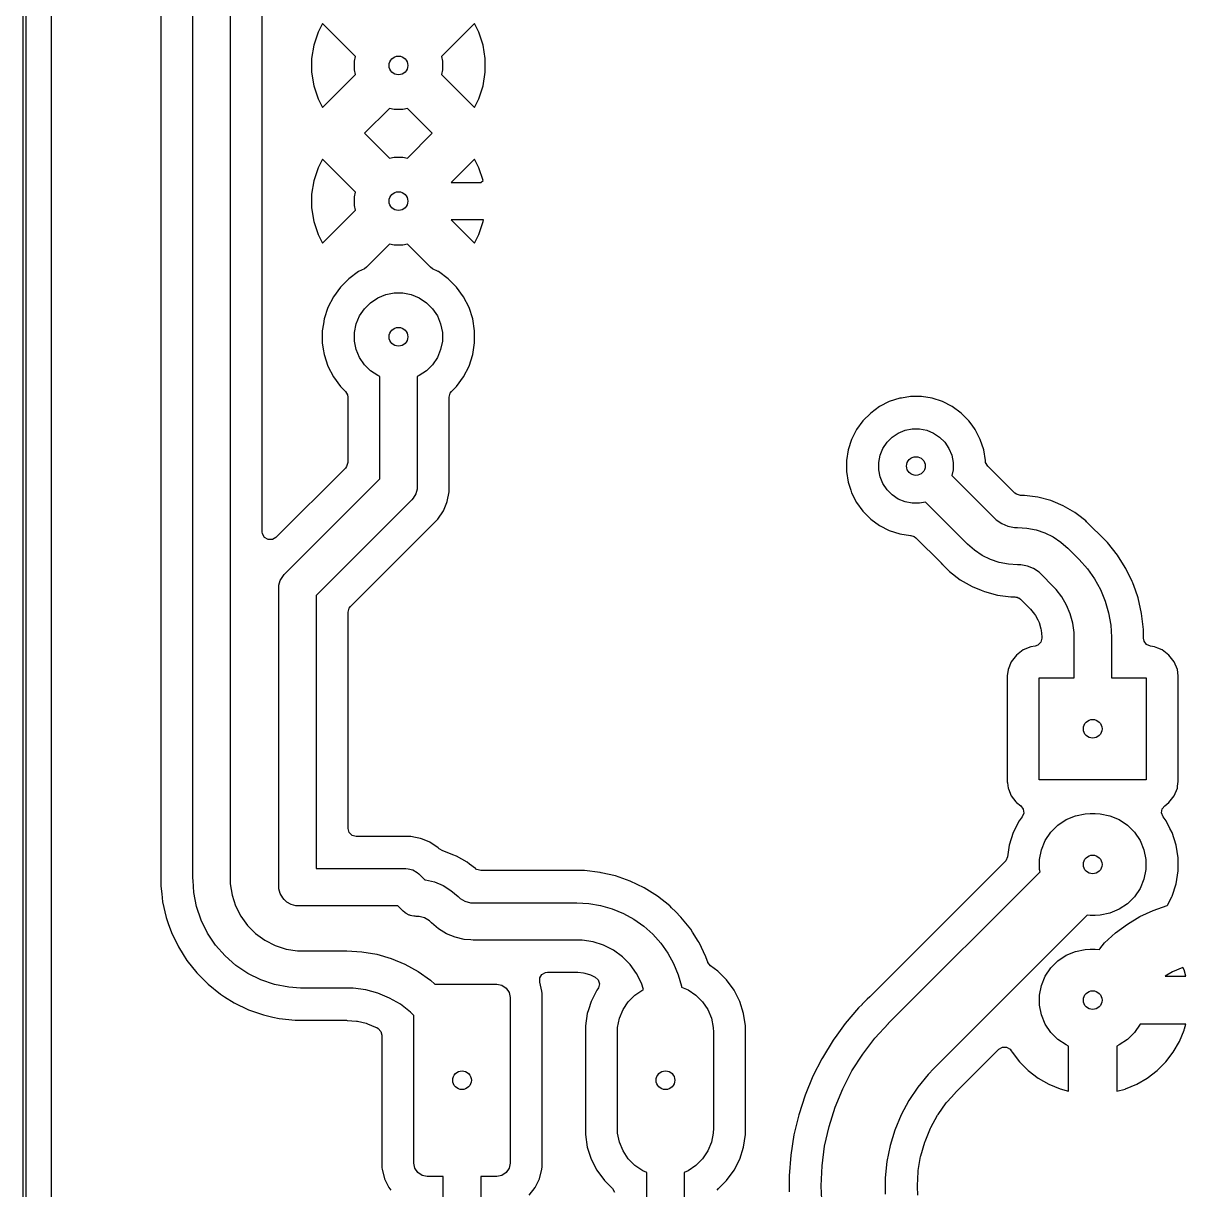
# Model space of a CAD drawing. Extents: x 70.6 to 149.6, y -117.6 to -52.5.
# Drawn here: x 70.56 to 92.33, y -96.1 to -74.26 of the extents above; entities that cross this region are included whole.
import ezdxf

# ---------------------------------------------------------------- set-up
doc = ezdxf.new("R2010")
doc.units = 0
doc.layers.add('BLACK', color=7, linetype='CONTINUOUS')

msp = doc.modelspace()

# ---------------------------------------------------------------- linework, layer by layer
at = {"layer": 'BLACK', "linetype": 'CONTINUOUS'}
for p, q in [((70.56334, -117.55117), (70.56334, -52.55117)), ((70.61334, -52.57617), (70.61334, -117.52617)), ((71.08884, -114.222111), (71.08884, -56.222897)), ((73.73834, -90.264953), (73.73834, -56.258276)), ((74.43834, -56.259832), (74.43834, -90.264953)), ((73.13784, -56.358963), (73.13784, -90.365511)), ((75.03884, -74.923244), (75.03884, -73.627808)), ((76.081928, -74.427201), (76.002867, -74.670524)), ((76.081932, -74.427189), (76.081928, -74.427201)), ((76.164978, -74.264204), (76.081932, -74.427189)), ((76.784105, -74.883331), (76.164978, -74.264204)), ((79.0117, -74.264204), (78.392574, -74.88333)), ((79.094749, -74.427192), (79.0117, -74.264204)), ((79.173812, -74.670524), (79.094749, -74.427192)), ((76.002867, -74.670524), (75.96284, -74.923244)), ((79.21384, -74.923244), (79.173812, -74.670524)), ((76.766815, -74.970257), (76.784105, -74.883331)), ((78.392574, -74.88333), (78.409865, -74.970257)), ((75.03884, -76.32117), (75.03884, -74.923244)), ((75.96284, -74.923244), (75.96284, -75.179095)), ((76.766815, -75.132083), (76.766815, -74.970257)), ((78.409865, -74.970257), (78.409865, -75.132083)), ((79.21384, -75.179095), (79.21384, -74.923244)), ((75.96284, -75.179095), (76.002867, -75.431815)), ((76.164978, -75.838134), (76.784105, -75.219006)), ((76.784105, -75.219006), (76.766815, -75.132083)), ((78.409865, -75.132083), (78.392574, -75.219008)), ((78.392574, -75.219008), (79.011701, -75.838135)), ((79.173812, -75.431815), (79.21384, -75.179095)), ((76.002867, -75.431815), (76.08193, -75.675147)), ((79.094751, -75.675141), (79.173812, -75.431815)), ((76.08193, -75.675147), (76.164978, -75.838134)), ((79.011701, -75.838135), (79.09475, -75.675142)), ((79.09475, -75.675142), (79.094751, -75.675141)), ((77.420501, -75.855404), (76.954736, -76.32117)), ((77.507427, -75.872695), (77.420501, -75.855404)), ((77.669253, -75.872695), (77.507427, -75.872695)), ((77.756178, -75.855404), (77.669253, -75.872695)), ((78.040361, -76.139587), (77.756178, -75.855404)), ((78.221944, -76.32117), (78.040361, -76.139587)), ((75.03884, -77.463244), (75.03884, -76.32117)), ((76.954736, -76.32117), (77.420501, -76.786935)), ((77.756178, -76.786935), (78.221944, -76.32117)), ((76.164978, -76.804204), (76.081932, -76.967189)), ((76.784105, -77.423331), (76.164978, -76.804204)), ((77.420501, -76.786935), (77.507427, -76.769645)), ((77.507427, -76.769645), (77.669253, -76.769645)), ((77.669253, -76.769645), (77.756178, -76.786935)), ((79.0117, -76.804204), (78.574735, -77.24117)), ((79.094749, -76.967192), (79.0117, -76.804204)), ((76.081928, -76.967201), (76.002867, -77.210524)), ((76.081932, -76.967189), (76.081928, -76.967201)), ((79.171408, -77.203127), (79.094749, -76.967192)), ((76.002867, -77.210524), (75.96284, -77.463244)), ((78.574735, -77.24117), (79.133366, -77.24117)), ((79.133366, -77.24117), (79.171408, -77.203127)), ((75.03884, -83.784467), (75.03884, -77.463244)), ((75.96284, -77.463244), (75.96284, -77.719095)), ((76.766815, -77.510257), (76.784105, -77.423331)), ((76.766815, -77.672083), (76.766815, -77.510257)), ((75.96284, -77.719095), (76.002867, -77.971815)), ((76.784105, -77.759006), (76.766815, -77.672083)), ((76.164978, -78.378134), (76.784105, -77.759006)), ((78.574736, -77.94117), (79.011701, -78.378135)), ((79.178666, -77.94117), (78.574736, -77.94117)), ((79.173812, -77.971815), (79.178666, -77.94117)), ((76.002867, -77.971815), (76.08193, -78.215147)), ((79.094751, -78.215141), (79.173812, -77.971815)), ((76.08193, -78.215147), (76.164978, -78.378134)), ((77.420501, -78.395404), (76.986917, -78.828987)), ((77.507427, -78.412695), (77.420501, -78.395404)), ((77.756178, -78.395404), (77.669253, -78.412695)), ((78.189761, -78.828987), (77.756178, -78.395404)), ((79.011701, -78.378135), (79.09475, -78.215142)), ((79.09475, -78.215142), (79.094751, -78.215141)), ((77.669253, -78.412695), (77.507427, -78.412695)), ((76.986917, -78.828987), (76.949205, -78.856387)), ((78.227474, -78.856387), (78.189761, -78.828987)), ((76.659367, -79.043475), (76.500645, -79.202197)), ((76.840955, -78.911544), (76.659367, -79.043475)), ((76.949205, -78.856387), (76.840955, -78.911544)), ((78.332044, -78.909669), (78.227474, -78.856387)), ((78.335727, -78.911546), (78.332044, -78.909669)), ((78.517316, -79.043478), (78.335727, -78.911546)), ((78.676032, -79.202194), (78.517316, -79.043478)), ((76.500645, -79.202197), (76.368717, -79.383781)), ((78.807964, -79.383783), (78.676032, -79.202194)), ((76.368717, -79.383781), (76.266814, -79.583775)), ((77.064648, -79.49305), (77.199202, -79.403144)), ((77.199202, -79.403144), (77.34871, -79.341216)), ((77.34871, -79.341216), (77.507427, -79.309645)), ((77.507427, -79.309645), (77.669253, -79.309645)), ((77.669253, -79.309645), (77.82797, -79.341216)), ((77.82797, -79.341216), (77.977478, -79.403144)), ((77.977478, -79.403144), (78.112032, -79.49305)), ((78.909866, -79.583776), (78.807964, -79.383783)), ((76.266814, -79.583775), (76.197453, -79.797245)), ((76.860314, -79.742032), (76.95022, -79.607478)), ((76.95022, -79.607478), (77.064648, -79.49305)), ((78.112032, -79.49305), (78.22646, -79.607478)), ((78.22646, -79.607478), (78.316366, -79.742032)), ((78.979227, -79.797248), (78.909866, -79.583776)), ((76.183037, -79.888267), (76.16234, -80.018941)), ((76.197453, -79.797245), (76.183037, -79.888267)), ((76.766815, -80.050257), (76.798386, -79.89154)), ((76.798386, -79.89154), (76.860314, -79.742032)), ((78.316366, -79.742032), (78.378294, -79.89154)), ((78.378294, -79.89154), (78.409865, -80.050257)), ((79.01434, -80.018941), (78.979227, -79.797248)), ((76.16234, -80.018941), (76.16234, -80.243399)), ((76.766815, -80.212083), (76.766815, -80.050257)), ((78.409865, -80.050257), (78.409865, -80.212083)), ((79.01434, -80.243399), (79.01434, -80.018941)), ((76.16234, -80.243399), (76.180935, -80.3608)), ((76.180935, -80.3608), (76.197453, -80.465094)), ((76.798386, -80.3708), (76.766815, -80.212083)), ((78.409865, -80.212083), (78.378294, -80.3708)), ((78.979227, -80.465092), (79.01434, -80.243399)), ((76.197453, -80.465094), (76.266814, -80.678564)), ((76.860314, -80.520308), (76.798386, -80.3708)), ((76.95022, -80.654862), (76.860314, -80.520308)), ((78.316366, -80.520308), (78.22646, -80.654862)), ((78.378294, -80.3708), (78.316366, -80.520308)), ((78.909866, -80.678564), (78.979227, -80.465092)), ((76.266814, -80.678564), (76.368716, -80.878557)), ((77.064648, -80.76929), (76.95022, -80.654862)), ((77.199202, -80.859196), (77.064648, -80.76929)), ((78.112032, -80.76929), (77.977478, -80.859196)), ((78.22646, -80.654862), (78.112032, -80.76929)), ((78.807964, -80.878557), (78.909866, -80.678564)), ((76.368716, -80.878557), (76.500648, -81.060146)), ((77.23834, -80.875407), (77.199202, -80.859196)), ((77.23834, -82.793921), (77.23834, -80.875407)), ((77.977478, -80.859196), (77.93834, -80.875407)), ((77.93834, -80.875407), (77.93834, -82.938895)), ((78.676032, -81.060146), (78.807964, -80.878557)), ((76.500648, -81.060146), (76.5942, -81.153698)), ((76.5942, -81.153698), (76.632763, -81.220491)), ((76.632763, -81.220491), (76.63784, -81.259055)), ((78.53884, -81.259055), (78.558802, -81.184555)), ((78.558802, -81.184555), (78.582477, -81.1537)), ((78.582477, -81.1537), (78.676032, -81.060146)), ((76.63784, -81.259055), (76.63784, -82.483467)), ((78.53884, -83.032511), (78.53884, -81.259055)), ((86.596727, -81.438884), (86.431127, -81.559198)), ((86.779115, -81.345952), (86.596727, -81.438884)), ((86.779127, -81.345948), (86.779115, -81.345952)), ((86.973805, -81.282693), (86.779127, -81.345948)), ((87.007503, -81.277355), (86.973805, -81.282693)), ((87.175988, -81.25067), (87.007503, -81.277355)), ((87.380692, -81.25067), (87.175988, -81.25067)), ((87.582874, -81.282693), (87.380692, -81.25067)), ((87.777559, -81.34595), (87.582874, -81.282693)), ((87.77756, -81.34595), (87.777559, -81.34595)), ((87.777564, -81.345952), (87.77756, -81.34595)), ((87.959952, -81.438884), (87.777564, -81.345952)), ((88.125552, -81.559198), (87.959952, -81.438884)), ((86.431119, -81.559205), (86.286375, -81.703949)), ((86.431127, -81.559198), (86.431119, -81.559205)), ((88.12556, -81.559205), (88.125552, -81.559198)), ((88.270304, -81.703949), (88.12556, -81.559205)), ((86.166054, -81.869557), (86.073122, -82.051945)), ((86.286368, -81.703957), (86.166054, -81.869557)), ((86.286375, -81.703949), (86.286368, -81.703957)), ((86.948362, -81.933825), (87.075141, -81.881312)), ((87.075141, -81.881312), (87.209728, -81.854541)), ((87.209728, -81.854541), (87.346952, -81.854541)), ((87.346952, -81.854541), (87.481539, -81.881312)), ((87.481539, -81.881312), (87.608318, -81.933825)), ((88.270311, -81.703957), (88.270304, -81.703949)), ((88.328967, -81.784691), (88.270311, -81.703957)), ((88.390627, -81.86956), (88.328967, -81.784691)), ((88.48356, -82.051951), (88.390627, -81.86956)), ((86.073118, -82.051957), (86.01001, -82.246185)), ((86.073122, -82.051945), (86.073118, -82.051957)), ((86.660995, -82.221192), (86.737233, -82.107095)), ((86.737233, -82.107095), (86.834265, -82.010063)), ((86.834265, -82.010063), (86.948362, -81.933825)), ((87.608318, -81.933825), (87.722415, -82.010063)), ((87.722415, -82.010063), (87.819447, -82.107095)), ((87.819447, -82.107095), (87.895685, -82.221192)), ((88.546817, -82.246636), (88.48356, -82.051951)), ((86.009863, -82.246636), (85.97784, -82.448818)), ((86.01001, -82.246185), (86.009863, -82.246636)), ((86.608482, -82.347971), (86.660995, -82.221192)), ((87.895685, -82.221192), (87.948198, -82.347971)), ((88.57884, -82.448818), (88.546817, -82.246636)), ((76.63784, -82.483467), (76.617878, -82.557967)), ((85.97784, -82.448818), (85.97784, -82.653522)), ((86.581711, -82.482558), (86.608482, -82.347971)), ((86.581711, -82.619782), (86.581711, -82.482558)), ((87.948198, -82.347971), (87.974969, -82.482558)), ((87.974969, -82.482558), (87.974969, -82.619782)), ((88.57884, -82.448822), (88.57884, -82.448818)), ((88.578841, -82.44883), (88.57884, -82.448822)), ((88.5793, -82.454658), (88.578841, -82.44883)), ((88.580006, -82.454602), (88.5793, -82.454658)), ((88.583917, -82.484306), (88.580006, -82.454602)), ((88.622481, -82.551101), (88.583917, -82.484306)), ((76.594199, -82.588826), (75.293199, -83.889826)), ((76.617878, -82.557967), (76.594199, -82.588826)), ((85.97784, -82.653522), (86.009863, -82.855704)), ((86.608482, -82.754369), (86.581711, -82.619782)), ((86.660995, -82.881148), (86.608482, -82.754369)), ((87.974969, -82.619782), (87.952895, -82.730751)), ((87.952895, -82.730751), (88.739448, -83.517303)), ((89.128406, -83.057026), (88.622481, -82.551101)), ((75.45015, -84.582111), (77.23834, -82.793921)), ((77.93834, -82.938895), (77.935346, -82.984579)), ((86.009863, -82.855704), (86.057914, -83.003591)), ((86.737233, -82.995245), (86.660995, -82.881148)), ((77.835827, -83.186382), (76.047637, -84.974572)), ((77.866014, -83.151962), (77.835827, -83.186382)), ((77.911698, -83.072834), (77.866014, -83.151962)), ((77.935346, -82.984579), (77.911698, -83.072834)), ((78.502313, -83.216146), (78.53884, -83.032511)), ((86.057914, -83.003591), (86.073118, -83.050382)), ((86.073118, -83.050382), (86.073122, -83.050394)), ((86.073122, -83.050394), (86.166054, -83.232782)), ((86.834265, -83.092277), (86.737233, -82.995245)), ((86.948362, -83.168515), (86.834265, -83.092277)), ((87.075141, -83.221028), (86.948362, -83.168515)), ((89.159229, -83.080676), (89.128406, -83.057026)), ((89.159247, -83.080694), (89.159229, -83.080676)), ((89.159255, -83.080696), (89.159247, -83.080694)), ((89.159268, -83.080706), (89.159255, -83.080696)), ((89.196329, -83.090636), (89.159268, -83.080706)), ((89.233744, -83.100667), (89.196329, -83.090636)), ((89.235985, -83.100667), (89.233744, -83.100667)), ((89.276917, -83.100666), (89.235985, -83.100667)), ((89.276953, -83.100673), (89.276917, -83.100666)), ((89.283997, -83.100674), (89.276953, -83.100673)), ((89.284008, -83.100674), (89.283997, -83.100674)), ((89.309757, -83.100675), (89.284008, -83.100674)), ((89.309759, -83.100675), (89.309757, -83.100675)), ((89.309763, -83.100676), (89.309759, -83.100675)), ((89.560367, -83.133679), (89.309763, -83.100676)), ((89.560373, -83.13368), (89.560367, -83.133679)), ((89.804506, -83.199106), (89.560373, -83.13368)), ((89.804511, -83.199108), (89.804506, -83.199106)), ((89.804516, -83.19911), (89.804511, -83.199108)), ((89.804519, -83.199111), (89.804516, -83.19911)), ((89.845635, -83.216144), (89.804519, -83.199111)), ((78.326642, -83.544803), (78.430663, -83.389125)), ((78.430663, -83.389125), (78.469298, -83.295851)), ((78.469298, -83.295851), (78.493877, -83.236513)), ((78.493877, -83.236513), (78.502311, -83.21615)), ((78.502311, -83.21615), (78.502313, -83.216146)), ((86.166054, -83.232782), (86.286368, -83.398382)), ((86.286368, -83.398382), (86.286375, -83.39839)), ((86.286375, -83.39839), (86.431119, -83.543134)), ((87.209728, -83.247799), (87.075141, -83.221028)), ((87.346952, -83.247799), (87.209728, -83.247799)), ((87.457921, -83.225725), (87.346952, -83.247799)), ((88.244473, -84.012278), (87.457921, -83.225725)), ((90.038046, -83.295852), (89.845635, -83.216144)), ((90.038048, -83.295853), (90.038046, -83.295852)), ((90.256935, -83.422242), (90.038048, -83.295853)), ((77.506282, -84.365163), (78.326642, -83.544803)), ((86.431119, -83.543134), (86.431127, -83.543141)), ((86.431127, -83.543141), (86.596727, -83.663455)), ((88.739448, -83.517303), (88.739775, -83.517676)), ((88.739775, -83.517676), (88.783138, -83.561036)), ((88.783138, -83.561036), (88.885961, -83.629735)), ((88.885961, -83.629735), (89.00021, -83.677053)), ((90.25694, -83.422245), (90.256935, -83.422242)), ((90.306, -83.459894), (90.25694, -83.422245)), ((90.457466, -83.576129), (90.306, -83.459894)), ((90.475208, -83.593873), (90.457466, -83.576129)), ((90.475694, -83.594314), (90.475208, -83.593873)), ((90.480625, -83.599245), (90.475694, -83.594314)), ((90.480626, -83.599246), (90.480625, -83.599245)), ((90.826641, -83.945261), (90.480626, -83.599246)), ((75.043917, -83.823031), (75.03884, -83.784467)), ((75.082481, -83.889826), (75.043917, -83.823031)), ((86.596727, -83.663455), (86.59673, -83.663457)), ((86.59673, -83.663457), (86.779121, -83.75639)), ((86.779121, -83.75639), (86.973806, -83.819647)), ((86.973806, -83.819647), (87.175988, -83.85167)), ((87.175988, -83.85167), (87.175994, -83.85167)), ((87.175994, -83.85167), (87.176, -83.851671)), ((87.176, -83.851671), (87.181828, -83.85213)), ((87.181828, -83.85213), (87.181679, -83.854019)), ((87.181679, -83.854019), (87.247412, -83.871632)), ((89.00021, -83.677053), (89.121495, -83.701173)), ((89.121495, -83.701173), (89.183326, -83.70117)), ((89.183326, -83.70117), (89.18334, -83.701172)), ((89.18334, -83.701172), (89.183354, -83.70117)), ((89.183354, -83.70117), (89.356659, -83.712536)), ((89.356659, -83.712536), (89.526997, -83.746426)), ((89.526997, -83.746426), (89.691455, -83.80226)), ((89.691455, -83.80226), (89.847217, -83.879082)), ((75.149276, -83.92839), (75.082481, -83.889826)), ((75.226404, -83.92839), (75.149276, -83.92839)), ((75.293199, -83.889826), (75.226404, -83.92839)), ((87.247412, -83.871632), (87.278271, -83.895311)), ((87.278271, -83.895311), (87.748836, -84.365876)), ((88.24446, -84.01231), (88.244483, -84.012288)), ((88.375045, -84.126822), (88.24446, -84.01231)), ((88.24448, -84.012284), (88.244473, -84.012278)), ((88.244483, -84.012288), (88.24448, -84.012284)), ((89.847217, -83.879082), (89.99162, -83.975579)), ((89.99162, -83.975579), (90.087627, -84.059783)), ((90.087627, -84.059783), (90.087785, -84.059874)), ((90.087785, -84.059874), (90.122205, -84.090061)), ((90.826643, -83.945264), (90.826641, -83.945261)), ((90.865981, -83.984602), (90.826643, -83.945264)), ((91.052089, -84.217975), (90.865981, -83.984602)), ((88.51946, -84.223308), (88.375045, -84.126822)), ((88.675233, -84.300119), (88.51946, -84.223308)), ((90.122205, -84.090061), (90.122216, -84.090072)), ((90.122216, -84.090072), (90.122217, -84.090072)), ((90.122217, -84.090072), (90.122219, -84.090075)), ((90.122219, -84.090075), (90.335827, -84.303683)), ((91.135467, -84.35067), (91.052089, -84.217975)), ((76.691778, -85.179667), (77.506282, -84.365163)), ((87.748836, -84.365876), (87.753672, -84.370713)), ((87.753672, -84.370713), (87.753682, -84.370727)), ((87.753682, -84.370727), (87.773053, -84.390097)), ((87.773053, -84.390097), (87.776225, -84.393269)), ((87.776225, -84.393269), (87.776287, -84.393377)), ((87.776287, -84.393377), (87.819858, -84.436943)), ((87.819858, -84.436943), (87.819858, -84.436944)), ((87.819858, -84.436944), (87.909231, -84.526309)), ((88.839699, -84.355941), (88.675233, -84.300119)), ((89.010044, -84.389818), (88.839699, -84.355941)), ((89.183306, -84.401166), (89.010044, -84.389818)), ((89.183326, -84.40117), (89.183306, -84.401166)), ((89.245152, -84.401173), (89.183326, -84.40117)), ((89.366428, -84.425302), (89.245152, -84.401173)), ((89.480667, -84.472627), (89.366428, -84.425302)), ((89.583477, -84.541329), (89.480667, -84.472627)), ((90.335827, -84.303683), (90.335828, -84.303684)), ((90.335828, -84.303684), (90.489543, -84.475693)), ((90.489543, -84.475693), (90.623034, -84.66383)), ((91.210896, -84.470715), (91.135467, -84.35067)), ((91.326917, -84.711632), (91.210896, -84.470715)), ((75.350631, -84.783914), (75.374279, -84.695659)), ((75.374279, -84.695659), (75.419963, -84.616531)), ((75.419963, -84.616531), (75.45015, -84.582111)), ((87.909231, -84.526309), (88.109774, -84.680179)), ((88.109774, -84.680179), (88.328686, -84.806556)), ((89.627193, -84.585049), (89.583477, -84.541329)), ((89.627219, -84.585024), (89.627193, -84.585049)), ((89.627225, -84.585028), (89.627219, -84.585024)), ((89.627231, -84.585035), (89.627225, -84.585028)), ((89.840852, -84.798656), (89.627231, -84.585035)), ((90.623034, -84.66383), (90.734621, -84.865731)), ((91.340406, -84.739642), (91.326917, -84.711632)), ((75.347637, -84.829598), (75.350631, -84.783914)), ((75.347637, -90.422445), (75.347637, -84.829598)), ((88.328686, -84.806556), (88.328687, -84.806556)), ((88.328687, -84.806556), (88.32869, -84.806558)), ((88.32869, -84.806558), (88.500248, -84.877612)), ((88.500248, -84.877612), (88.56222, -84.903279)), ((88.56222, -84.903279), (88.562222, -84.903279)), ((88.562222, -84.903279), (88.562226, -84.903281)), ((88.562226, -84.903281), (88.806367, -84.968688)), ((89.840851, -84.798657), (89.840852, -84.798656)), ((89.903748, -84.861554), (89.840851, -84.798657)), ((90.012047, -85.002692), (89.903748, -84.861554)), ((90.734621, -84.865731), (90.822902, -85.078856)), ((91.340414, -84.73966), (91.340406, -84.739642)), ((91.388686, -84.877612), (91.340414, -84.73966)), ((91.438997, -85.02139), (91.388686, -84.877612)), ((76.047637, -84.974572), (76.047637, -90.086859)), ((88.806367, -84.968688), (88.806377, -84.968689)), ((88.806377, -84.968689), (88.806382, -84.968691)), ((88.806382, -84.968691), (89.056993, -85.001675)), ((89.056993, -85.001675), (89.132906, -85.001671)), ((89.132906, -85.001671), (89.15185, -85.006747)), ((89.15185, -85.006747), (89.171468, -85.006746)), ((89.171468, -85.006746), (89.188454, -85.016553)), ((89.188454, -85.016553), (89.207404, -85.02163)), ((89.207404, -85.02163), (89.238264, -85.045308)), ((89.238264, -85.045308), (89.268774, -85.075821)), ((89.268774, -85.075821), (89.26879, -85.075831)), ((89.26879, -85.075831), (89.274006, -85.081047)), ((89.274006, -85.081047), (89.274017, -85.081057)), ((89.274017, -85.081057), (89.411053, -85.218093)), ((90.100997, -85.156758), (90.012047, -85.002692)), ((90.169077, -85.321115), (90.100997, -85.156758)), ((90.822902, -85.078856), (90.886765, -85.300524)), ((91.50542, -85.3124), (91.438997, -85.02139)), ((76.648137, -85.285026), (76.668099, -85.210526)), ((76.648137, -89.337359), (76.648137, -85.285026)), ((76.668099, -85.210526), (76.691778, -85.179667)), ((89.411053, -85.218093), (89.420873, -85.228928)), ((89.420873, -85.228928), (89.501019, -85.326587)), ((89.501019, -85.326587), (89.517242, -85.350866)), ((89.517242, -85.350866), (89.559822, -85.430526)), ((90.215122, -85.492953), (90.169077, -85.321115)), ((90.886765, -85.300524), (90.925408, -85.527949)), ((91.538845, -85.609016), (91.50542, -85.3124)), ((89.559822, -85.430526), (89.573329, -85.455796)), ((89.573329, -85.455796), (89.584506, -85.48278)), ((89.584506, -85.48278), (89.619046, -85.596639)), ((89.619046, -85.596639), (89.624744, -85.625286)), ((90.238345, -85.669331), (90.215122, -85.492953)), ((90.925408, -85.527949), (90.938346, -85.758271)), ((89.63784, -85.775802), (89.617878, -85.850302)), ((89.624744, -85.625286), (89.637122, -85.750937)), ((89.637122, -85.750937), (89.63784, -85.765544)), ((89.63784, -85.765544), (89.63784, -85.775802)), ((90.23834, -85.758276), (90.238345, -85.758184)), ((90.23834, -86.51867), (90.23834, -85.758276)), ((90.238345, -85.758184), (90.238345, -85.669331)), ((90.938346, -85.758271), (90.93834, -85.758271)), ((90.93834, -85.758271), (90.93834, -85.758276)), ((90.93834, -85.758276), (90.93834, -86.51867)), ((91.538846, -85.758263), (91.538845, -85.609016)), ((91.538845, -85.775802), (91.538845, -85.758263)), ((91.538845, -85.758263), (91.538846, -85.758263)), ((91.550187, -85.832822), (91.538845, -85.775802)), ((89.285499, -85.994133), (89.160058, -86.090387)), ((89.431579, -85.933625), (89.285499, -85.994133)), ((89.431584, -85.933624), (89.431579, -85.933625)), ((89.508287, -85.923527), (89.431584, -85.933624)), ((89.56334, -85.90484), (89.508287, -85.923527)), ((89.617878, -85.850302), (89.56334, -85.90484)), ((91.59714, -85.894012), (91.550187, -85.832822)), ((91.668397, -85.923527), (91.59714, -85.894012)), ((91.745099, -85.933624), (91.668397, -85.923527)), ((91.7451, -85.933625), (91.745096, -85.933624)), ((91.745096, -85.933624), (91.745099, -85.933624)), ((91.745102, -85.933626), (91.7451, -85.933625)), ((91.811284, -85.961039), (91.745102, -85.933626)), ((91.89118, -85.994133), (91.811284, -85.961039)), ((91.891181, -85.994134), (91.89118, -85.994133)), ((92.016622, -86.090388), (91.891181, -85.994134)), ((89.063803, -86.215829), (89.003294, -86.361912)), ((89.160057, -86.090388), (89.063803, -86.215829)), ((89.160058, -86.090387), (89.160057, -86.090388)), ((92.112876, -86.215829), (92.016622, -86.090388)), ((92.173384, -86.361908), (92.112876, -86.215829)), ((89.003294, -86.361912), (88.98784, -86.479303)), ((92.188839, -86.47931), (92.173384, -86.361908)), ((88.98784, -86.479303), (88.98784, -88.463026)), ((89.58834, -88.42367), (89.58834, -86.51867)), ((89.58834, -86.51867), (90.23834, -86.51867)), ((90.93834, -86.51867), (91.58834, -86.51867)), ((91.58834, -86.51867), (91.58834, -88.42367)), ((92.18884, -88.463031), (92.188839, -86.47931)), ((91.58834, -88.42367), (89.58834, -88.42367)), ((88.98784, -88.463026), (88.990559, -88.483679)), ((88.990559, -88.483679), (89.003296, -88.580432)), ((89.003296, -88.580432), (89.010029, -88.596686)), ((89.010029, -88.596686), (89.063803, -88.72651)), ((92.112876, -88.726511), (92.173384, -88.580432)), ((92.173384, -88.580432), (92.177175, -88.551641)), ((92.177175, -88.551641), (92.184219, -88.498132)), ((92.184219, -88.498132), (92.18884, -88.463031)), ((89.063803, -88.72651), (89.151208, -88.840418)), ((89.151208, -88.840418), (89.160058, -88.851952)), ((89.160058, -88.851952), (89.239694, -88.913059)), ((91.936981, -88.913062), (92.016622, -88.851952)), ((92.016622, -88.851952), (92.112876, -88.726511)), ((89.239694, -88.913059), (89.239696, -88.91306)), ((89.239696, -88.91306), (89.286649, -88.97425)), ((89.296716, -89.050718), (89.269534, -89.11885)), ((89.286649, -88.97425), (89.296716, -89.050718)), ((90.264344, -89.099684), (90.447479, -89.063257)), ((90.447479, -89.063257), (90.54084, -89.05867)), ((90.54084, -89.05867), (90.63584, -89.05867)), ((90.63584, -89.05867), (90.729201, -89.063257)), ((90.729201, -89.063257), (90.912336, -89.099684)), ((91.879504, -89.046846), (91.891569, -88.970668)), ((91.907144, -89.118849), (91.879504, -89.046846)), ((91.891569, -88.970668), (91.936981, -88.913062)), ((89.212593, -89.197224), (89.101624, -89.415013)), ((89.212601, -89.19721), (89.212593, -89.197224)), ((89.269534, -89.11885), (89.212601, -89.19721)), ((89.804548, -89.40691), (89.93658, -89.274878)), ((89.93658, -89.274878), (90.091835, -89.17114)), ((90.091835, -89.17114), (90.264344, -89.099684)), ((90.912336, -89.099684), (91.084845, -89.17114)), ((91.084845, -89.17114), (91.2401, -89.274878)), ((91.2401, -89.274878), (91.372132, -89.40691)), ((91.964085, -89.197221), (91.907144, -89.118849)), ((92.035186, -89.336765), (91.964085, -89.197221)), ((76.668099, -89.411859), (76.648137, -89.337359)), ((76.722637, -89.466397), (76.668099, -89.411859)), ((76.797137, -89.486359), (76.722637, -89.466397)), ((77.817128, -89.486359), (76.797137, -89.486359)), ((77.817129, -89.486359), (77.817128, -89.486359)), ((77.908944, -89.504621), (77.817129, -89.486359)), ((77.908945, -89.504622), (77.908944, -89.504621)), ((78.000763, -89.522886), (77.908945, -89.504622)), ((78.038005, -89.538312), (78.000763, -89.522886)), ((89.101617, -89.415031), (89.02608, -89.647507)), ((89.101624, -89.415013), (89.101617, -89.415031)), ((89.70081, -89.562165), (89.804548, -89.40691)), ((91.372132, -89.40691), (91.47587, -89.562165)), ((92.075061, -89.415025), (92.035186, -89.336765)), ((92.1506, -89.647508), (92.075061, -89.415025)), ((78.173739, -89.594534), (78.038005, -89.538312)), ((78.173741, -89.594535), (78.173739, -89.594534)), ((78.173742, -89.594536), (78.173741, -89.594535)), ((78.32942, -89.698557), (78.173742, -89.594536)), ((78.329423, -89.69856), (78.32942, -89.698557)), ((78.349314, -89.718451), (78.329423, -89.69856)), ((78.416102, -89.757013), (78.349314, -89.718451)), ((89.02608, -89.647507), (88.990716, -89.870785)), ((89.592927, -89.917809), (89.629354, -89.734674)), ((89.629354, -89.734674), (89.70081, -89.562165)), ((91.47587, -89.562165), (91.547326, -89.734674)), ((91.547326, -89.734674), (91.583753, -89.917809)), ((92.18884, -89.888946), (92.1506, -89.647508)), ((78.471441, -89.771843), (78.416102, -89.757013)), ((78.608952, -89.828806), (78.471441, -89.771843)), ((78.67803, -89.857421), (78.608952, -89.828806)), ((78.87168, -89.969231), (78.67803, -89.857421)), ((78.921091, -90.007148), (78.87168, -89.969231)), ((88.948909, -89.952835), (86.415041, -92.486702)), ((88.959345, -89.941245), (88.948909, -89.952835)), ((88.990716, -89.870785), (88.959345, -89.941245)), ((89.592927, -90.104531), (89.592927, -89.917809)), ((91.583753, -89.917809), (91.583753, -90.104531)), ((92.18884, -90.133394), (92.18884, -89.888946)), ((76.047637, -90.086859), (77.723512, -90.086859)), ((77.723512, -90.086859), (77.769196, -90.089853)), ((77.769196, -90.089853), (77.857451, -90.113501)), ((77.857451, -90.113501), (77.936579, -90.159185)), ((77.936579, -90.159185), (77.970999, -90.189372)), ((77.970999, -90.189372), (78.079281, -90.297654)), ((79.028536, -90.089599), (78.921091, -90.007148)), ((79.037455, -90.096443), (79.028536, -90.089599)), ((79.053664, -90.107274), (79.037455, -90.096443)), ((79.128164, -90.127236), (79.053664, -90.107274)), ((80.825673, -90.127236), (79.128164, -90.127236)), ((80.825733, -90.127233), (80.825673, -90.127236)), ((80.833056, -90.127233), (80.825733, -90.127233)), ((80.833058, -90.127233), (80.833056, -90.127233)), ((80.926661, -90.127235), (80.833058, -90.127233)), ((80.926675, -90.127236), (80.926661, -90.127235)), ((80.926676, -90.127236), (80.926675, -90.127236)), ((81.020263, -90.127236), (80.926676, -90.127236)), ((81.020268, -90.127236), (81.020263, -90.127236)), ((81.026438, -90.127237), (81.020268, -90.127236)), ((81.026438, -90.127238), (81.026438, -90.127237)), ((81.07338, -90.127239), (81.026438, -90.127238)), ((81.364917, -90.160099), (81.073376, -90.127239)), ((81.073376, -90.127239), (81.07338, -90.127239)), ((81.386302, -90.164981), (81.364917, -90.160099)), ((81.650964, -90.2254), (81.386302, -90.164981)), ((86.765384, -92.985597), (89.601807, -90.149174)), ((89.601807, -90.149174), (89.592927, -90.104531)), ((91.583753, -90.104531), (91.547326, -90.287666)), ((92.1506, -90.374832), (92.18884, -90.133394)), ((73.13784, -90.365511), (73.13786, -90.365944)), ((73.13786, -90.365944), (73.13786, -90.413213)), ((73.741334, -90.310637), (73.73834, -90.264953)), ((73.741365, -90.310754), (73.741334, -90.310637)), ((73.756013, -90.534322), (73.741365, -90.310754)), ((74.43834, -90.264953), (74.438339, -90.26496)), ((74.438339, -90.26496), (74.43834, -90.264963)), ((74.43834, -90.264963), (74.438364, -90.264963)), ((74.438364, -90.264963), (74.438361, -90.372294)), ((74.438361, -90.372294), (74.471937, -90.584314)), ((78.079281, -90.297654), (78.09484, -90.298879)), ((78.09484, -90.298879), (78.263494, -90.339374)), ((78.263494, -90.339374), (78.423737, -90.405753)), ((78.423737, -90.405753), (78.571623, -90.496383)), ((81.650969, -90.225401), (81.650964, -90.2254)), ((81.650977, -90.225404), (81.650969, -90.225401)), ((81.927887, -90.322314), (81.650977, -90.225404)), ((82.192229, -90.449631), (81.927887, -90.322314)), ((91.547326, -90.287666), (91.47587, -90.460175)), ((92.075061, -90.607315), (92.1506, -90.374832)), ((73.13786, -90.413213), (73.13786, -90.414551)), ((73.13786, -90.414551), (73.154622, -90.563347)), ((73.154622, -90.563347), (73.171357, -90.711916)), ((73.808673, -90.799093), (73.756013, -90.534322)), ((74.471937, -90.584314), (74.538267, -90.788471)), ((75.350631, -90.468129), (75.347637, -90.422445)), ((75.374279, -90.556384), (75.350631, -90.468129)), ((75.419963, -90.635512), (75.374279, -90.556384)), ((78.571623, -90.496383), (78.703319, -90.608869)), ((78.703319, -90.608869), (78.703509, -90.609007)), ((78.703509, -90.609007), (78.703495, -90.60902)), ((78.703495, -90.60902), (78.70351, -90.609032)), ((78.70351, -90.609032), (78.703522, -90.60902)), ((78.703522, -90.60902), (78.703612, -90.609144)), ((78.703612, -90.609144), (78.741228, -90.646757)), ((82.440637, -90.605737), (82.192229, -90.449631)), ((82.440642, -90.605741), (82.440637, -90.605737)), ((82.440647, -90.605744), (82.440642, -90.605741)), ((82.670022, -90.788691), (82.440647, -90.605744)), ((91.372132, -90.61543), (91.2401, -90.747462)), ((91.47587, -90.460175), (91.372132, -90.61543)), ((91.989271, -90.775688), (92.071017, -90.615251)), ((92.071017, -90.615251), (92.075061, -90.607315)), ((73.171357, -90.711916), (73.237939, -91.00366)), ((73.895443, -91.054725), (73.808673, -90.799093)), ((74.538267, -90.788471), (74.635719, -90.979738)), ((75.45015, -90.669932), (75.419963, -90.635512)), ((75.464563, -90.684346), (75.45015, -90.669932)), ((75.498975, -90.714524), (75.464563, -90.684346)), ((75.498984, -90.714533), (75.498975, -90.714524)), ((75.578112, -90.760217), (75.498984, -90.714533)), ((75.666367, -90.783865), (75.578112, -90.760217)), ((75.712051, -90.786859), (75.666367, -90.783865)), ((77.578538, -90.786859), (75.712051, -90.786859)), ((77.674432, -90.882753), (77.578538, -90.786859)), ((78.741228, -90.646757), (78.83366, -90.700119)), ((78.83366, -90.700119), (78.936754, -90.727739)), ((78.936754, -90.727739), (78.990119, -90.727736)), ((78.990119, -90.727736), (78.990123, -90.727736)), ((78.990123, -90.727736), (78.990136, -90.727736)), ((78.990136, -90.727736), (80.926647, -90.727736)), ((80.926647, -90.727736), (80.926654, -90.727736)), ((80.926654, -90.727736), (80.926657, -90.727736)), ((80.926657, -90.727736), (81.151894, -90.740392)), ((81.151894, -90.740392), (81.374297, -90.778189)), ((81.374297, -90.778189), (81.591069, -90.84065)), ((81.591069, -90.84065), (81.799484, -90.926991)), ((82.675161, -90.793831), (82.670022, -90.788691)), ((82.7021, -90.820773), (82.675161, -90.793831)), ((82.702664, -90.821285), (82.7021, -90.820773)), ((82.773721, -90.89234), (82.702664, -90.821285)), ((91.2401, -90.747462), (91.084845, -90.8512)), ((91.723449, -90.870138), (91.983155, -90.77722)), ((91.983155, -90.77722), (91.989271, -90.775688)), ((73.237939, -91.00366), (73.23794, -91.003665)), ((73.23794, -91.003665), (73.237941, -91.003666)), ((73.237941, -91.003666), (73.276515, -91.113911)), ((74.014838, -91.296843), (73.895443, -91.054725)), ((74.635719, -90.979738), (74.761892, -91.153405)), ((77.708852, -90.91294), (77.674432, -90.882753)), ((77.713248, -90.915478), (77.708852, -90.91294)), ((77.716187, -90.918417), (77.713248, -90.915478)), ((77.73451, -90.927753), (77.716187, -90.918417)), ((77.78798, -90.958624), (77.73451, -90.927753)), ((77.802982, -90.962644), (77.78798, -90.958624)), ((77.813755, -90.968133), (77.802982, -90.962644)), ((77.837514, -90.971896), (77.813755, -90.968133)), ((77.876235, -90.982272), (77.837514, -90.971896)), ((77.90301, -90.982272), (77.876235, -90.982272)), ((77.92191, -90.985266), (77.90301, -90.982272)), ((77.975274, -90.985267), (77.92191, -90.985266)), ((78.078363, -91.012893), (77.975274, -90.985267)), ((78.17079, -91.066258), (78.078363, -91.012893)), ((81.799484, -90.926991), (81.996921, -91.036126)), ((81.996921, -91.036126), (82.180897, -91.166682)), ((82.773721, -90.892341), (82.773721, -90.89234)), ((82.877456, -90.996074), (82.773721, -90.892341)), ((83.060387, -91.225457), (82.877456, -90.996074)), ((90.487012, -90.961025), (87.613912, -93.834124)), ((90.54084, -90.96367), (90.487012, -90.961025)), ((90.63584, -90.96367), (90.54084, -90.96367)), ((90.729201, -90.959083), (90.63584, -90.96367)), ((90.912336, -90.922656), (90.729201, -90.959083)), ((91.084845, -90.8512), (90.912336, -90.922656)), ((91.237514, -91.129862), (91.474102, -90.988064)), ((91.474102, -90.988064), (91.723449, -90.870138)), ((73.276515, -91.113911), (73.336771, -91.286123)), ((74.761892, -91.153405), (74.91368, -91.305195)), ((78.208522, -91.103993), (78.17079, -91.066258)), ((78.208534, -91.103982), (78.208522, -91.103993)), ((78.208531, -91.104012), (78.208547, -91.103995)), ((78.340428, -91.216656), (78.208531, -91.104012)), ((78.208541, -91.103987), (78.208534, -91.103982)), ((78.208547, -91.103995), (78.208541, -91.103987)), ((78.488323, -91.307279), (78.340428, -91.216656)), ((82.180897, -91.166682), (82.348732, -91.31669)), ((83.060388, -91.225458), (83.060387, -91.225457)), ((83.06039, -91.225462), (83.060388, -91.225458)), ((83.060392, -91.225464), (83.06039, -91.225462)), ((83.093891, -91.278776), (83.060392, -91.225464)), ((83.201725, -91.450391), (83.093891, -91.278776)), ((91.015964, -91.294167), (91.237514, -91.129862)), ((73.336771, -91.286123), (73.336775, -91.286134)), ((73.336775, -91.286134), (73.466594, -91.555718)), ((74.164815, -91.521306), (74.014838, -91.296843)), ((74.91368, -91.305195), (75.087346, -91.431371)), ((75.087346, -91.431371), (75.278611, -91.528825)), ((78.648574, -91.37365), (78.488323, -91.307279)), ((78.817235, -91.414135), (78.648574, -91.37365)), ((78.941278, -91.423891), (78.817235, -91.414135)), ((78.944452, -91.424742), (78.941278, -91.423891)), ((78.990136, -91.427736), (78.944452, -91.424742)), ((78.990153, -91.427736), (78.990136, -91.427736)), ((80.926637, -91.427736), (78.990153, -91.427736)), ((81.029866, -91.427739), (80.926637, -91.427736)), ((81.233779, -91.460044), (81.029866, -91.427739)), ((81.430129, -91.523852), (81.233779, -91.460044)), ((82.348732, -91.31669), (82.349108, -91.316963)), ((82.349108, -91.316963), (82.349127, -91.316985)), ((82.349127, -91.316985), (82.349129, -91.316984)), ((82.349129, -91.316984), (82.349138, -91.316997)), ((82.349138, -91.316997), (82.499438, -91.485179)), ((82.499438, -91.485179), (82.629988, -91.669169)), ((83.216494, -91.473895), (83.201725, -91.450391)), ((83.343799, -91.738241), (83.216494, -91.473895)), ((90.722378, -91.593256), (90.811585, -91.479396)), ((90.811585, -91.479396), (90.811586, -91.479397)), ((90.811586, -91.479397), (91.015964, -91.294167)), ((73.466594, -91.555718), (73.466603, -91.555732)), ((73.466603, -91.555732), (73.466606, -91.555739)), ((73.466606, -91.555739), (73.554588, -91.695765)), ((73.554588, -91.695765), (73.625807, -91.809114)), ((74.342808, -91.724272), (74.164815, -91.521306)), ((75.278611, -91.528825), (75.482767, -91.595159)), ((75.482767, -91.595159), (75.694787, -91.628737)), ((75.694787, -91.628737), (75.802118, -91.628736)), ((75.802118, -91.628736), (75.802119, -91.628736)), ((75.802119, -91.628736), (75.802123, -91.628736)), ((75.802123, -91.628736), (76.62323, -91.628736)), ((76.62323, -91.628736), (76.623233, -91.628736)), ((76.623233, -91.628736), (76.623235, -91.628736)), ((76.623235, -91.628736), (76.903717, -91.644492)), ((76.903717, -91.644492), (77.180671, -91.691553)), ((77.180671, -91.691553), (77.450614, -91.769327)), ((81.614078, -91.617591), (81.430129, -91.523852)), ((81.781097, -91.738955), (81.614078, -91.617591)), ((82.629988, -91.669169), (82.739117, -91.86662)), ((89.93658, -91.814878), (90.091835, -91.71114)), ((90.091835, -91.71114), (90.264344, -91.639684)), ((90.264344, -91.639684), (90.447479, -91.603257)), ((90.447479, -91.603257), (90.54084, -91.59867)), ((90.54084, -91.59867), (90.63584, -91.59867)), ((90.63584, -91.59867), (90.718121, -91.602712)), ((90.718121, -91.602712), (90.722378, -91.593256)), ((73.625807, -91.809114), (73.625809, -91.809117)), ((73.625809, -91.809117), (73.625812, -91.809121)), ((73.625812, -91.809121), (73.812388, -92.043085)), ((74.545771, -91.902267), (74.342808, -91.724272)), ((74.770232, -92.052248), (74.545771, -91.902267)), ((77.450614, -91.769327), (77.710152, -91.876837)), ((77.710152, -91.876837), (77.956021, -92.012731)), ((81.854085, -91.811954), (81.781097, -91.738955)), ((81.854117, -91.811922), (81.854085, -91.811954)), ((81.854129, -91.81193), (81.854117, -91.811922)), ((81.854138, -91.811943), (81.854129, -91.81193)), ((81.927138, -91.884943), (81.854138, -91.811943)), ((82.048503, -92.051983), (81.927138, -91.884943)), ((82.739117, -91.86662), (82.825452, -92.075047)), ((83.368703, -91.809412), (83.343799, -91.738241)), ((83.378661, -91.837869), (83.368703, -91.809412)), ((83.38318, -91.84926), (83.378661, -91.837869)), ((83.431717, -91.909199), (83.38318, -91.84926)), ((83.56585, -92.006653), (83.431717, -91.909199)), ((89.804548, -91.94691), (89.93658, -91.814878)), ((73.812388, -92.043085), (73.812392, -92.043089)), ((73.812392, -92.043089), (73.812396, -92.043094)), ((73.812396, -92.043094), (74.023986, -92.254686)), ((75.012349, -92.171646), (74.770232, -92.052248)), ((77.956021, -92.012731), (78.185128, -92.175299)), ((80.233129, -92.213194), (80.234522, -92.13608)), ((80.234522, -92.13608), (80.274286, -92.069992)), ((80.274286, -92.069992), (80.341766, -92.03264)), ((80.341766, -92.03264), (80.377725, -92.028236)), ((80.377725, -92.028236), (80.919299, -92.028236)), ((80.919299, -92.028236), (80.933907, -92.028954)), ((80.933907, -92.028954), (80.944411, -92.029988)), ((80.944411, -92.029988), (81.050747, -92.040465)), ((81.050747, -92.040465), (81.079384, -92.046162)), ((81.079384, -92.046162), (81.184711, -92.078118)), ((81.184711, -92.078118), (81.211686, -92.089294)), ((81.211686, -92.089294), (81.272213, -92.121651)), ((81.272213, -92.121651), (81.328502, -92.174377)), ((82.142242, -92.235953), (82.048503, -92.051983)), ((82.825452, -92.075047), (82.887908, -92.29183)), ((83.732857, -92.17366), (83.56585, -92.006653)), ((89.629354, -92.274674), (89.70081, -92.102165)), ((89.70081, -92.102165), (89.804548, -91.94691)), ((92.085112, -92.0192), (91.943129, -92.10117)), ((91.943129, -92.10117), (92.329583, -92.10117)), ((92.279101, -91.938851), (92.085112, -92.0192)), ((92.298897, -91.986641), (92.279101, -91.938851)), ((92.298897, -91.986642), (92.298897, -91.986641)), ((92.329583, -92.101168), (92.298897, -91.986642)), ((92.329583, -92.10117), (92.329583, -92.101168)), ((74.023986, -92.254686), (74.25795, -92.441268)), ((75.267979, -92.258419), (75.012349, -92.171646)), ((75.532749, -92.311083), (75.267979, -92.258419)), ((75.756438, -92.325741), (75.532749, -92.311083)), ((75.756439, -92.325742), (75.756438, -92.325741)), ((75.802123, -92.328736), (75.756439, -92.325742)), ((75.802128, -92.328736), (75.802123, -92.328736)), ((76.623225, -92.328736), (75.802128, -92.328736)), ((76.741537, -92.328738), (76.623225, -92.328736)), ((76.976136, -92.359627), (76.741537, -92.328738)), ((77.204695, -92.420874), (76.976136, -92.359627)), ((78.185128, -92.175299), (78.270024, -92.25117)), ((78.270024, -92.25117), (79.42834, -92.25117)), ((79.42834, -92.25117), (79.524011, -92.2702)), ((79.524011, -92.2702), (79.605117, -92.324393)), ((79.605117, -92.324393), (79.65931, -92.405499)), ((80.276023, -92.385675), (80.233129, -92.213194)), ((81.304998, -92.364735), (81.197775, -92.575172)), ((81.305002, -92.364728), (81.304998, -92.364735)), ((81.32251, -92.340631), (81.305002, -92.364728)), ((81.333368, -92.323298), (81.32251, -92.340631)), ((81.328502, -92.174377), (81.350886, -92.248185)), ((81.350886, -92.248185), (81.333368, -92.323298)), ((82.017386, -92.455461), (82.164083, -92.357441)), ((82.179625, -92.351003), (82.142242, -92.235953)), ((82.164083, -92.357441), (82.179625, -92.351003)), ((82.887908, -92.29183), (82.89046, -92.30685)), ((82.89046, -92.30685), (83.012597, -92.357441)), ((83.012597, -92.357441), (83.159294, -92.455461)), ((83.871683, -92.364737), (83.732857, -92.17366)), ((83.978908, -92.575178), (83.871683, -92.364737)), ((89.592927, -92.457809), (89.629354, -92.274674)), ((74.25795, -92.441268), (74.330276, -92.486713)), ((74.330276, -92.486713), (74.511329, -92.600476)), ((77.423305, -92.51143), (77.204695, -92.420874)), ((77.628225, -92.629746), (77.423305, -92.51143)), ((79.65931, -92.405499), (79.67834, -92.50117)), ((79.67834, -92.50117), (79.67834, -95.60117)), ((80.27884, -92.427216), (80.276023, -92.385675)), ((80.27884, -95.675124), (80.27884, -92.427216)), ((81.19777, -92.575184), (81.147366, -92.730312)), ((81.197775, -92.575172), (81.19777, -92.575184)), ((81.794611, -92.726913), (81.892631, -92.580216)), ((81.892631, -92.580216), (82.017386, -92.455461)), ((83.159294, -92.455461), (83.284049, -92.580216)), ((83.284049, -92.580216), (83.382069, -92.726913)), ((84.051893, -92.799802), (83.978908, -92.575178)), ((86.367334, -92.534411), (86.273958, -92.627787)), ((86.415031, -92.486713), (86.367334, -92.534411)), ((86.415034, -92.48671), (86.415031, -92.486713)), ((86.415037, -92.486706), (86.415034, -92.48671)), ((86.415041, -92.486702), (86.415037, -92.486706)), ((89.592927, -92.644531), (89.592927, -92.457809)), ((74.511329, -92.600476), (74.780942, -92.730315)), ((74.780942, -92.730315), (75.063398, -92.829149)), ((77.815948, -92.773798), (77.628225, -92.629746)), ((77.87834, -92.836192), (77.815948, -92.773798)), ((81.124787, -92.799802), (81.08784, -93.033078)), ((81.147366, -92.730312), (81.124787, -92.799802)), ((81.727094, -92.889914), (81.794611, -92.726913)), ((83.382069, -92.726913), (83.449586, -92.889914)), ((84.08884, -93.033078), (84.051893, -92.799802)), ((86.204427, -92.697331), (85.953976, -92.990573)), ((86.204431, -92.697326), (86.204427, -92.697331)), ((86.204437, -92.69732), (86.204431, -92.697326)), ((86.269884, -92.631873), (86.204437, -92.69732)), ((86.273925, -92.62783), (86.269884, -92.631873)), ((86.273958, -92.627787), (86.273925, -92.62783)), ((89.629354, -92.827666), (89.592927, -92.644531)), ((75.063398, -92.829149), (75.234135, -92.868117)), ((75.234135, -92.868117), (75.355129, -92.895733)), ((75.355129, -92.895733), (75.355137, -92.895734)), ((75.355137, -92.895734), (75.355144, -92.895736)), ((75.355144, -92.895736), (75.652512, -92.929238)), ((75.652512, -92.929238), (75.802136, -92.929236)), ((75.802136, -92.929236), (76.617356, -92.929236)), ((76.617356, -92.929236), (76.629048, -92.929695)), ((76.629048, -92.929695), (76.799971, -92.943149)), ((76.799971, -92.943149), (76.823049, -92.946804)), ((76.823049, -92.946804), (76.984054, -92.985461)), ((76.984054, -92.985461), (77.006283, -92.992684)), ((77.006283, -92.992684), (77.159255, -93.056052)), ((77.87834, -95.60117), (77.87834, -92.836192)), ((81.692674, -93.062955), (81.727094, -92.889914)), ((83.449586, -92.889914), (83.484006, -93.062955)), ((85.953976, -92.990573), (85.794543, -93.210015)), ((86.511541, -93.262633), (86.765109, -92.98591)), ((86.765109, -92.98591), (86.765384, -92.985597)), ((89.70081, -93.000175), (89.629354, -92.827666)), ((89.804548, -93.15543), (89.70081, -93.000175)), ((91.475205, -93.00117), (91.372132, -93.15543)), ((92.329583, -93.00117), (91.475205, -93.00117)), ((92.306649, -93.086765), (92.329583, -93.001171)), ((92.329583, -93.001171), (92.329583, -93.00117)), ((77.159255, -93.056052), (77.180075, -93.06666)), ((77.180075, -93.06666), (77.206696, -93.082974)), ((77.206696, -93.082974), (77.259785, -93.138921)), ((77.259785, -93.138921), (77.27784, -93.210015)), ((77.27784, -93.210015), (77.27784, -95.675124)), ((81.08784, -93.033078), (81.08784, -95.069262)), ((81.68834, -93.15117), (81.692674, -93.062955)), ((81.68834, -94.95117), (81.68834, -93.15117)), ((83.484006, -93.062955), (83.48834, -93.15117)), ((83.48834, -93.15117), (83.48834, -94.95117)), ((84.08884, -95.069262), (84.08884, -93.033078)), ((85.794543, -93.210015), (85.727294, -93.302575)), ((89.93658, -93.287462), (89.804548, -93.15543)), ((91.372132, -93.15543), (91.2401, -93.287462)), ((92.210979, -93.327948), (92.298896, -93.115699)), ((92.298896, -93.115699), (92.303136, -93.099878)), ((92.303136, -93.099877), (92.306649, -93.086765)), ((92.303136, -93.099878), (92.303136, -93.099877)), ((85.727294, -93.302575), (85.525816, -93.631358)), ((86.282803, -93.56073), (86.511541, -93.262633)), ((88.829722, -93.467548), (88.896514, -93.428987)), ((88.896514, -93.428987), (88.973642, -93.428987)), ((88.973642, -93.428987), (89.040437, -93.467551)), ((90.091835, -93.3912), (89.93658, -93.287462)), ((90.13834, -93.410463), (90.091835, -93.3912)), ((90.13834, -94.25764), (90.13834, -93.410463)), ((91.084845, -93.3912), (91.03834, -93.410463)), ((91.03834, -93.410463), (91.03834, -94.25764)), ((91.2401, -93.287462), (91.084845, -93.3912)), ((92.096115, -93.526898), (92.210979, -93.327948)), ((85.515466, -93.65167), (85.350733, -93.974973)), ((85.525809, -93.631371), (85.515466, -93.65167)), ((85.525811, -93.631367), (85.525809, -93.631371)), ((85.525816, -93.631358), (85.525811, -93.631367)), ((86.080916, -93.87763), (86.282803, -93.56073)), ((88.112798, -94.184473), (88.829722, -93.467548)), ((89.040437, -93.467551), (89.064114, -93.498407)), ((89.064114, -93.498407), (89.080562, -93.526894)), ((89.080562, -93.526894), (89.080565, -93.5269)), ((89.080565, -93.5269), (89.220414, -93.709153)), ((91.956265, -93.709153), (92.096114, -93.5269)), ((92.096114, -93.5269), (92.096115, -93.526898)), ((85.907416, -94.210918), (86.080916, -93.87763)), ((87.61392, -93.834131), (87.505986, -93.942065)), ((87.613912, -93.834124), (87.613913, -93.834124)), ((87.613913, -93.834124), (87.61392, -93.834131)), ((89.220414, -93.709153), (89.382856, -93.871595)), ((89.382856, -93.871595), (89.565109, -94.011444)), ((91.61157, -94.011444), (91.793823, -93.871595)), ((91.793823, -93.871595), (91.956265, -93.709153)), ((85.350731, -93.974978), (85.203158, -94.331245)), ((85.350733, -93.974973), (85.350731, -93.974978)), ((87.505986, -93.942065), (87.312317, -94.178052)), ((89.565109, -94.011444), (89.565111, -94.011445)), ((89.565111, -94.011445), (89.764061, -94.126309)), ((91.412618, -94.126309), (91.611568, -94.011445)), ((91.611568, -94.011445), (91.61157, -94.011444)), ((85.20315, -94.331267), (85.083985, -94.698016)), ((85.203158, -94.331245), (85.20315, -94.331267)), ((85.763624, -94.55806), (85.907416, -94.210918)), ((87.312317, -94.178052), (87.142711, -94.431886)), ((87.94336, -94.365251), (88.035863, -94.261739)), ((88.035863, -94.261739), (88.041575, -94.255697)), ((88.041575, -94.255697), (88.112799, -94.184473)), ((88.112799, -94.184473), (88.112798, -94.184473)), ((89.764061, -94.126309), (89.976311, -94.214227)), ((89.976311, -94.214227), (90.138339, -94.257641)), ((90.138339, -94.257641), (90.13834, -94.257641)), ((90.13834, -94.257641), (90.13834, -94.25764)), ((91.03834, -94.25764), (91.19573, -94.21547)), ((91.19573, -94.21547), (91.195731, -94.215469)), ((91.195731, -94.215469), (91.200364, -94.214228)), ((91.200364, -94.214228), (91.200368, -94.214227)), ((91.200368, -94.214227), (91.412618, -94.126309)), ((85.650634, -94.916413), (85.763624, -94.55806)), ((87.142711, -94.431886), (86.998801, -94.701121)), ((87.693403, -94.690782), (87.846402, -94.475151)), ((87.846402, -94.475151), (87.856803, -94.462109)), ((87.856803, -94.462109), (87.94336, -94.365251)), ((85.083981, -94.698032), (84.993956, -95.073006)), ((85.083985, -94.698016), (85.083981, -94.698032)), ((86.998801, -94.701121), (86.881973, -94.983166)), ((87.556645, -94.936295), (87.68453, -94.704905)), ((87.68453, -94.704905), (87.693403, -94.690782)), ((81.692674, -95.039385), (81.68834, -94.95117)), ((83.48834, -94.95117), (83.484006, -95.039385)), ((85.569306, -95.28325), (85.650634, -94.916413)), ((86.881973, -94.983166), (86.793353, -95.275303)), ((87.448234, -95.195577), (87.549408, -94.951322)), ((87.549408, -94.951322), (87.556645, -94.936295)), ((81.08784, -95.069262), (81.124787, -95.302538)), ((81.727094, -95.212426), (81.692674, -95.039385)), ((81.794611, -95.375427), (81.727094, -95.212426)), ((83.449586, -95.212426), (83.382069, -95.375427)), ((83.484006, -95.039385), (83.449586, -95.212426)), ((84.051893, -95.302538), (84.08884, -95.069262)), ((84.993953, -95.073018), (84.933628, -95.45388)), ((84.993956, -95.073006), (84.993953, -95.073018)), ((87.36953, -95.465375), (87.442718, -95.211338)), ((87.442718, -95.211338), (87.448234, -95.195577)), ((81.124787, -95.302538), (81.197772, -95.527162)), ((81.892631, -95.522124), (81.794611, -95.375427)), ((83.382069, -95.375427), (83.284049, -95.522124)), ((83.978908, -95.527162), (84.051893, -95.302538)), ((85.52026, -95.655779), (85.569306, -95.28325)), ((86.793353, -95.275303), (86.733793, -95.57472)), ((77.89737, -95.696841), (77.87834, -95.60117)), ((79.67834, -95.60117), (79.65931, -95.696841)), ((81.197772, -95.527162), (81.304997, -95.737603)), ((82.017386, -95.646879), (81.892631, -95.522124)), ((82.164083, -95.744899), (82.017386, -95.646879)), ((83.159294, -95.646879), (83.012597, -95.744899)), ((83.284049, -95.522124), (83.159294, -95.646879)), ((83.871683, -95.737603), (83.978908, -95.527162)), ((84.933627, -95.453888), (84.903367, -95.838348)), ((84.933628, -95.45388), (84.933627, -95.453888)), ((86.733793, -95.57472), (86.703868, -95.878533)), ((87.321529, -95.742295), (87.365817, -95.48164)), ((87.365817, -95.48164), (87.36953, -95.465375)), ((77.27784, -95.675124), (77.278925, -95.691136)), ((77.278925, -95.691136), (77.280656, -95.716663)), ((77.280656, -95.716663), (77.325303, -95.896191)), ((77.951563, -95.777947), (77.89737, -95.696841)), ((78.032669, -95.83214), (77.951563, -95.777947)), ((78.12834, -95.85117), (78.032669, -95.83214)), ((78.42834, -95.85117), (78.12834, -95.85117)), ((78.42834, -100.418413), (78.42834, -95.85117)), ((79.42834, -95.85117), (79.12834, -95.85117)), ((79.12834, -95.85117), (79.12834, -100.321478)), ((79.524011, -95.83214), (79.42834, -95.85117)), ((79.605117, -95.777947), (79.524011, -95.83214)), ((79.65931, -95.696841), (79.605117, -95.777947)), ((80.231377, -95.896191), (80.276023, -95.716665)), ((80.276023, -95.716665), (80.27884, -95.675124)), ((81.304997, -95.737603), (81.443823, -95.92868)), ((82.23834, -95.775657), (82.164083, -95.744899)), ((82.23834, -98.386956), (82.23834, -95.775657)), ((83.012597, -95.744899), (82.93834, -95.775657)), ((82.93834, -95.775657), (82.93834, -98.386956)), ((83.732857, -95.92868), (83.871683, -95.737603)), ((84.903367, -95.838348), (84.903367, -96.03116)), ((85.503867, -96.031165), (85.52026, -95.655779)), ((87.311984, -95.895572), (87.319661, -95.758882)), ((87.319661, -95.758882), (87.321529, -95.742295)), ((77.325303, -95.896191), (77.407496, -96.061921)), ((77.407496, -96.061921), (77.445511, -96.109213)), ((80.03328, -96.20611), (80.149182, -96.061923)), ((80.149182, -96.061923), (80.231377, -95.896191)), ((81.443823, -95.92868), (81.5942, -96.079057)), ((81.5942, -96.079057), (81.632763, -96.14585)), ((83.558802, -96.109914), (83.582477, -96.079059)), ((83.582477, -96.079059), (83.732857, -95.92868)), ((84.903367, -96.03116), (84.903366, -96.142145)), ((85.50392, -96.031602), (85.503867, -96.031165)), ((85.520288, -96.406551), (85.50392, -96.031602)), ((86.703868, -95.878533), (86.703867, -96.031175)), ((86.703867, -96.031175), (86.703901, -96.031175)), ((86.703901, -96.031175), (86.7039, -96.183816)), ((87.304852, -96.022544), (87.311984, -95.895572)), ((87.304852, -96.039212), (87.304852, -96.022544)), ((87.314223, -96.20611), (87.304852, -96.039212))]:
    msp.add_line(p, q, dxfattribs=at)
at = {"layer": 'BLACK'}
for centre in [(77.58834, -75.05117), (77.58834, -75.05117), (77.58834, -77.59117), (77.58834, -77.59117), (77.58834, -80.13117), (77.58834, -80.13117), (87.27834, -82.55117), (87.27834, -82.55117), (90.58834, -87.47117), (90.58834, -87.47117), (90.58834, -90.01117), (90.58834, -90.01117), (90.58834, -92.55117), (90.58834, -92.55117), (78.77834, -94.05117), (78.77834, -94.05117), (82.58834, -94.05117), (82.58834, -94.05117)]:
    msp.add_circle(centre, 0.175, dxfattribs=at)
at = {"layer": 'WHITE'}
for centre in [(77.58834, -75.05117), (77.58834, -77.59117), (77.58834, -80.13117), (87.27834, -82.55117), (90.58834, -87.47117), (90.58834, -90.01117), (90.58834, -92.55117), (78.77834, -94.05117), (82.58834, -94.05117)]:
    msp.add_circle(centre, 0.175, dxfattribs=at)

doc.saveas('drawing.dxf')
